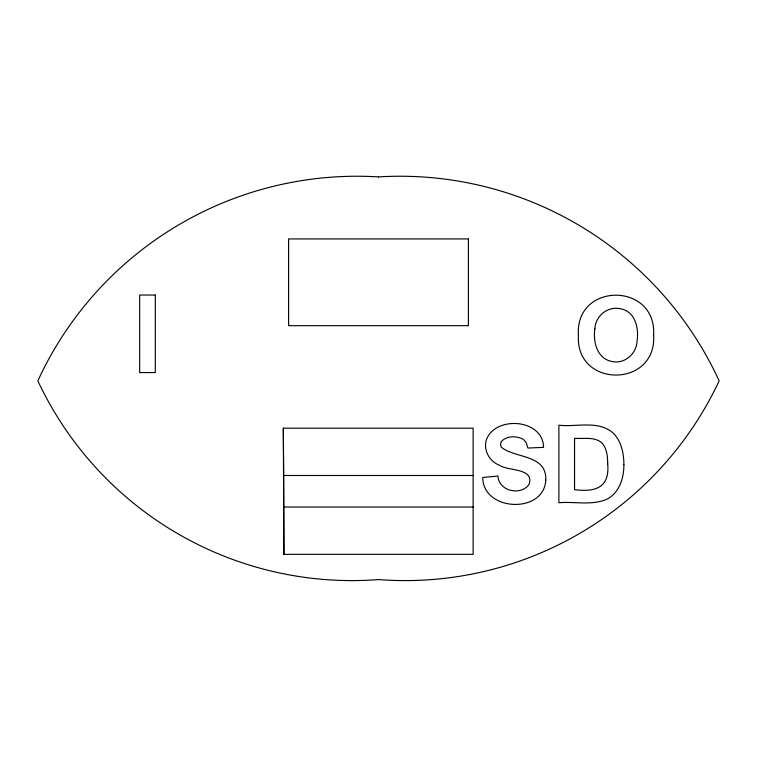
<?xml version="1.0" encoding="UTF-8"?>
<svg xmlns="http://www.w3.org/2000/svg" width="757" height="757" viewBox="0 0 757 757"><rect width="100%" height="100%" fill="white"/><g stroke="black" fill="none" stroke-linecap="round" stroke-linejoin="round"><path stroke-width="1.14" d="M283.705 475.491L283.875 554.351L473.125 554.351L473.125 428.178L283.326 428.178L283.705 475.491L473.125 475.491M283.875 507.039L473.125 507.039M283.326 428.178L283.875 554.351M607.71 464.022C609.754 487.631 595.598 492.315 574.544 489.675L574.544 438.322C583.562 439.022 594.188 436.448 601.673 442.713C607.152 448.324 607.549 456.632 607.71 464.022M594.917 328.803C592.845 341.549 597.065 358.553 611.59 361.411C624.317 364.524 636.571 353.907 637.063 341.18C639.05 328.604 635.341 311.373 620.664 308.828C607.966 305.724 595.343 315.877 594.917 328.803M623.891 464.713C623.957 477.374 619.784 491.492 608.42 498.437C593.128 506.14 575.225 501.304 558.893 502.733L558.893 425.207C576.768 427.317 599.364 419.652 613.946 433.827C621.629 442.135 623.853 453.727 623.891 464.713M653.622 335.228C656.934 388.086 575.471 388.436 578.414 335.597C574.459 281.907 656.839 281.708 653.622 335.228M545.778 480.156C544.018 514.154 482.928 511.666 482.739 477.506L497.964 476.03C498.645 491.359 521.109 496.195 529.162 484.215C534.47 467.779 507.9 471.214 499.629 465.309C489.571 461.638 483.127 450.226 486.382 439.779C495.419 415.281 543.233 418.867 543.554 447.359L527.903 448.049L526.323 442.911L523.589 439.457C516.842 435.672 506.452 435.54 501.125 441.747L500.509 444.454L501.087 447.008C515.006 458.808 546.866 453.907 545.778 480.156M468.394 238.928L288.606 238.928L288.606 325.671L468.394 325.671L468.394 238.928M155.317 295.031L139.657 295.031L139.657 372.558L155.317 372.558L155.317 295.031M378.5 176.901A351.134 351.134 0 0 0 37.85 380.866A346.838 346.838 0 0 0 378.5 579.578A346.838 346.838 0 0 0 719.15 380.866A351.134 351.134 0 0 0 378.5 176.901"/></g></svg>
